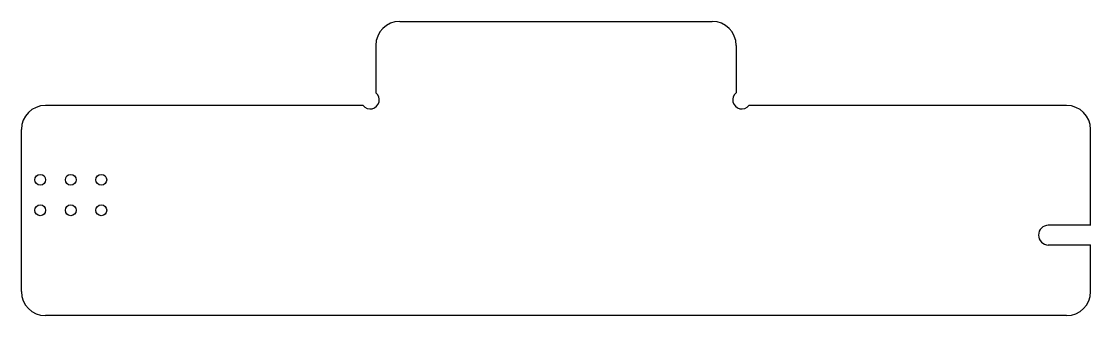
# Model space of a CAD drawing. Header units: millimetres. Extents: x 284.2 to 373.2, y 161.6 to 186.1.
import ezdxf

# ---------------------------------------------------------------- set-up
doc = ezdxf.new("R2010")
doc.units = ezdxf.units.MM
doc.header["$LTSCALE"] = 0.08
doc.linetypes.add('SLD-Solid', pattern=[0])

msp = doc.modelspace()

# ---------------------------------------------------------------- linework, layer by layer
at = {"color": 7, "linetype": 'SLD-Solid', "lineweight": 25}
for p, q in [((315.712, 186.144), (341.712, 186.144)), ((313.712, 184.144), (313.712, 180.196)), ((343.712, 184.144), (343.712, 180.196)), ((312.66, 179.144), (286.212, 179.144)), ((371.212, 179.144), (344.764, 179.144)), ((284.212, 163.644), (284.212, 177.144)), ((373.212, 169.164), (373.212, 177.144)), ((373.212, 169.164), (369.692, 169.164)), ((373.212, 169.144), (373.212, 169.164)), ((373.212, 167.524), (369.692, 167.524)), ((373.212, 167.524), (373.212, 167.544)), ((373.212, 163.644), (373.212, 167.524)), ((371.212, 161.644), (286.212, 161.644))]:
    msp.add_line(p, q, dxfattribs=at)
for centre in [(285.782, 172.954), (288.322, 172.954), (290.862, 172.954), (285.782, 170.414), (288.322, 170.414), (290.862, 170.414)]:
    msp.add_circle(centre, 0.45, dxfattribs=at)
for centre, radius, start, end in [((315.712, 184.144), 2, 90, 180), ((341.712, 184.144), 2, 0, 90), ((313.252, 179.604), 0.75, 217.79411, 52.20589), ((344.172, 179.604), 0.75, 127.79411, 322.20589), ((286.212, 177.144), 2, 90, 180), ((371.212, 177.144), 2, 0, 90), ((369.692, 168.344), 0.82, 90, 270), ((286.212, 163.644), 2, 180, 270), ((371.212, 163.644), 2, 270, 0)]:
    msp.add_arc(centre, radius, start, end, dxfattribs=at)

doc.saveas('drawing.dxf')
